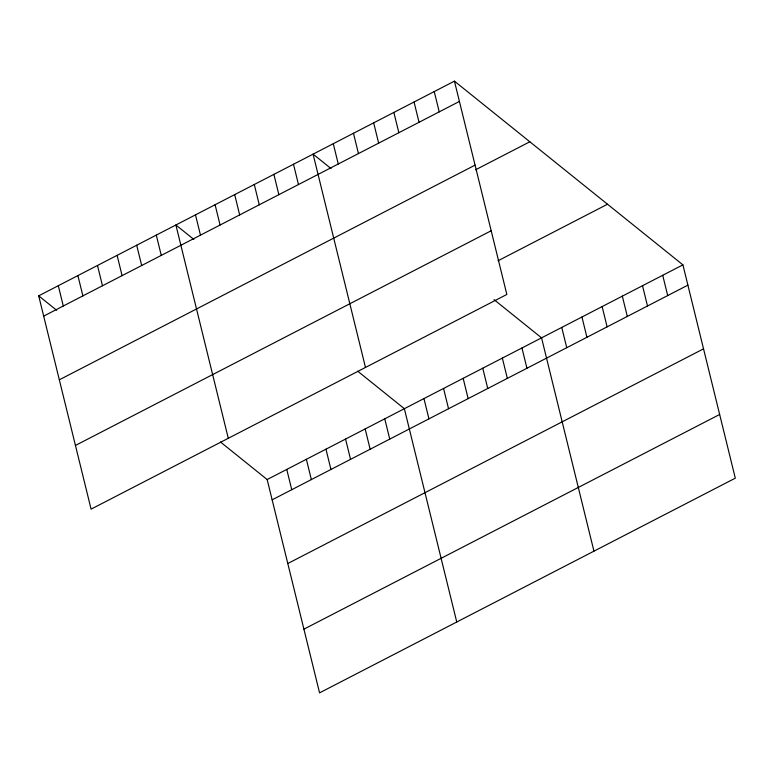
<?xml version="1.0" encoding="UTF-8"?>
<svg xmlns="http://www.w3.org/2000/svg" width="774" height="774" viewBox="0 0 774 774"><rect width="100%" height="100%" fill="white"/><g stroke="black" fill="none" stroke-linecap="round" stroke-linejoin="round"><path stroke-width="1.16" d="M454.435 81.144L506.835 294.459L91.09 509.137L38.7 295.832L454.435 81.144L682.91 264.863L735.3 478.168L319.565 692.856L267.165 479.541L220.493 442.012M43.683 316.121L459.417 101.433M59.327 379.811L475.062 165.133M475.633 169.767L529.832 141.777M75.446 445.447L491.19 230.758M498.04 260.761L607.513 204.23M267.165 479.541L682.91 264.863M272.148 499.83L687.893 285.142M287.793 563.53L703.537 348.842M303.921 629.156L719.656 414.467M331.04 168.577L313.083 154.142L365.483 367.447M493.986 299.596L541.558 337.851L593.948 551.156M193.848 239.418L175.892 224.982L228.291 438.297M357.685 371.172L404.357 408.701L456.757 622.006M38.7 295.832L56.647 310.268M662.708 275.283L667.701 295.571M642.517 285.712L647.499 306.001M622.325 296.142L627.308 316.431M602.133 306.572L607.116 326.851M581.942 316.992L586.924 337.28M561.75 327.421L566.732 347.71M521.957 347.971L526.939 368.26M502.355 358.091L507.338 378.38M434.243 91.574L439.226 111.862M482.753 368.211L487.736 388.5M414.051 102.004L419.034 122.292M463.162 378.331L468.144 398.62M393.86 112.433L398.842 132.722M443.56 388.451L448.543 408.74M373.668 122.863L378.65 143.142M423.959 398.571L428.941 418.86M353.476 133.283L358.459 153.571M333.284 143.712L338.267 164.001M384.765 418.821L389.748 439.1M365.164 428.941L370.146 449.22M293.491 164.262L298.474 184.551M345.562 439.061L350.545 459.35M273.89 174.382L278.872 194.671M325.96 449.181L330.953 469.47M254.288 184.502L259.271 204.791M306.369 459.301L311.351 479.59M234.686 194.622L239.669 214.911M286.767 469.421L291.75 489.71M215.095 204.742L220.077 225.031M195.493 214.862L200.476 235.151M156.29 235.112L161.273 255.391M136.698 245.232L141.681 265.511M117.097 255.352L122.079 275.631M97.495 265.472L102.478 285.761M77.893 275.592L82.886 295.881M58.302 285.712L63.284 306.001"/></g></svg>
